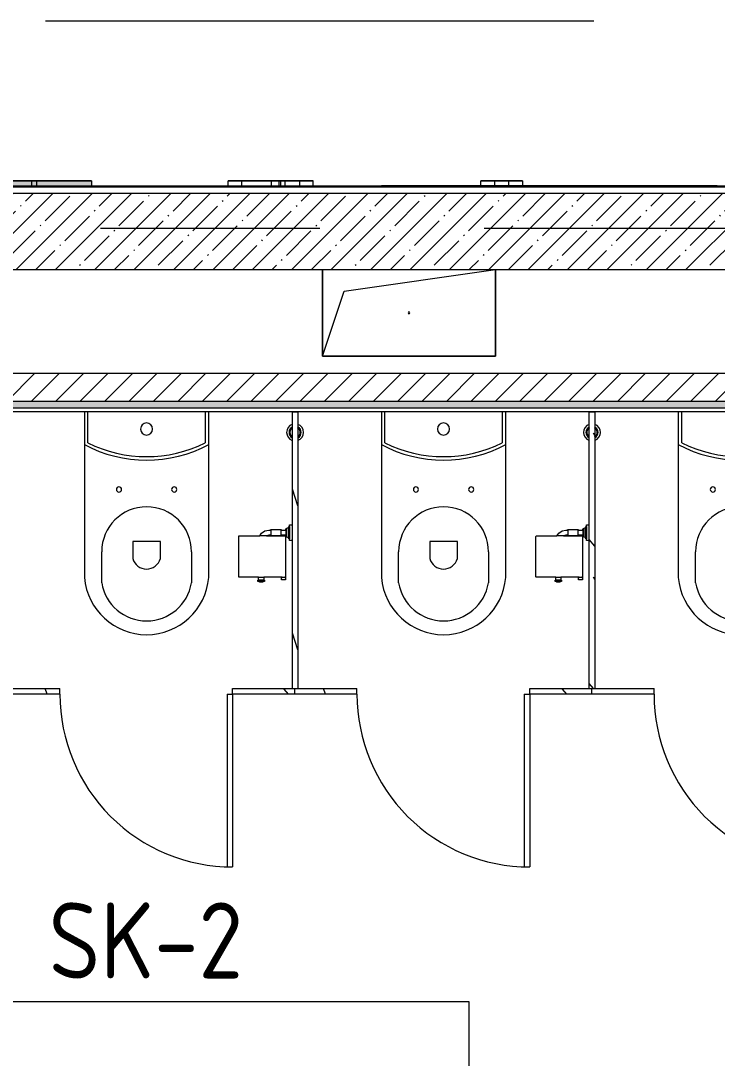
# Model space of a CAD drawing. Header units: millimetres. Extents: x 81382 to 274764, y -8553 to 29000.
# Drawn here: x 95246 to 97262, y 8099 to 11100 of the extents above; entities that cross this region are included whole.
import ezdxf

# ---------------------------------------------------------------- set-up
doc = ezdxf.new("R2010")
doc.units = ezdxf.units.MM
doc.linetypes.add('Осевая', pattern=[3175, 635, -476.25, 1587.5, -476.25])
for name, color, linetype, lineweight in [('A-DETL-GENF', 7, 'Continuous', 9), ('A-DOOR', 7, 'Continuous', 9), ('A-GENM', 7, 'Continuous', 9), ('A-WALL', 7, 'Continuous', 9), ('E-ELEC-FIXT-IDEN', 7, 'Continuous', 9), ('I-WALL', 7, 'Continuous', 9), ('P-SANR-FIXT', 7, 'Continuous', 9), ('Оси-2', 7, 'Осевая', 9)]:
    doc.layers.add(name, color=color, linetype=linetype, lineweight=lineweight)
for name, color, linetype, lineweight, true_color in [('A-WALL-1', 7, 'Continuous', 9, 0x3c3c3c), ('A-WALL-FNSH-1', 7, 'Continuous', 9, 0x3c3c3c), ('I-FURN-1', 7, 'Continuous', 9, 0xf0f0f0)]:
    doc.layers.add(name, color=color, linetype=linetype, lineweight=lineweight, true_color=true_color)
doc.layers.add('I-FURN-4', color=7, linetype='Continuous', lineweight=9, transparency=1)
doc.styles.add('GOST Common_1', font='GOST_Common.ttf', dxfattribs={"width": 0.9, "height": 220})
pattern_1 = [(288.435, (96001.21, 9160), (416.50086, -832.99954), [158.05, -1159.038]), (319.399, (96051.19, 9010.06), (2499.010644, -2082.486787), [76.799, -3763.143]), (316.848, (95693, 8960.08), (6247.5402574, -5830.957739), [182.691, -8951.868]), (289.983, (95826.28, 8835.13), (1249.49393, -3332.002656), [97.5, -4777.508]), (270, (95859.6, 9160), (416.5, -416.5), [83.3, -333.2]), (298.443, (95859.6, 9076.7), (-2915.5071394, 5414.4962996), [227.365, -11140.87]), (264.289, (95967.89, 8876.78), (416.5263, 3748.496867), [83.716, -4102.058]), (309.806, (95959.56, 8793.48), (-1666.01521, 2082.48651), [65.059, -3187.91])]
pattern_2 = [(288.435, (96861.21, 9160), (416.50086, -832.99954), [158.05, -1159.038]), (319.399, (96911.19, 9010.06), (2499.010644, -2082.486787), [76.799, -3763.143]), (316.848, (96553, 8960.08), (6247.5402574, -5830.957739), [182.691, -8951.868]), (289.983, (96686.28, 8835.13), (1249.49393, -3332.002656), [97.5, -4777.508]), (270, (96719.6, 9160), (416.5, -416.5), [83.3, -333.2]), (298.443, (96719.6, 9076.7), (-2915.5071394, 5414.4962996), [227.365, -11140.87]), (264.289, (96827.89, 8876.78), (416.5263, 3748.496867), [83.716, -4102.058]), (309.806, (96819.56, 8793.48), (-1666.01521, 2082.48651), [65.059, -3187.91])]

# ---------------------------------------------------------------- blocks, each defined once
blk = doc.blocks.new('GM_Отверстие прямоугольное _в плите_ - Отверстие-V7-План размещения напольных электротехнических лючков и розеток 3 этажа в осях 23-33')
at = {"layer": 'A-GENM'}
for p, q in [((-250, -125), (-250, 125)), ((-250, 125), (-250, -125)), ((-187.5, 62.5), (250, 125)), ((250, 125), (250, -125)), ((250, -125), (250, 125)), ((-250, -125), (-187.5, 62.5)), ((250, -125), (-250, -125)), ((-250, -125), (250, -125))]:
    blk.add_line(p, q, dxfattribs=at)
for start, end in [(360, 180), (180, 360)]:
    blk.add_arc((0, 0), 2.5, start, end, dxfattribs=at)
blk = doc.blocks.new('FP_127-План размещения напольных электротехнических лючков и розеток 3 этажа в осях 23-33')
at = {"layer": 'A-GENM'}
blk.add_line((0, 8), (0, -8), dxfattribs=at)
blk = doc.blocks.new('131_Сантехническая перегородка 6 - СП-1-30839354-План размещения напольных электротехнических лючков и розеток 3 этажа в осях 23-33')
at = {"layer": 'A-GENM'}
h = blk.add_hatch(dxfattribs=at)
h.set_pattern_fill('FP_41', color=256, style=0, pattern_type=2)
h.set_pattern_definition([(198.435, (9968, -96791.59), (-832.99954, -416.50086), [158.05, -1159.038]), (229.399, (9818.06, -96841.565), (-2082.486787, -2499.010644), [76.799, -3763.143]), (226.848, (9768.08, -96483.375), (-5830.957739, -6247.5402574), [182.691, -8951.868]), (199.983, (9643.13, -96616.655), (-3332.002656, -1249.49393), [97.5, -4777.508]), (180, (9968, -96649.98), (-416.5, -416.5), [83.3, -333.2]), (208.443, (9884.7, -96649.975), (5414.4962996, 2915.5071394), [227.365, -11140.87]), (174.289, (9684.78, -96758.265), (3748.496867, -416.5263), [83.716, -4102.058]), (219.806, (9601.48, -96749.935), (2082.48651, 1666.01521), [65.059, -3187.91])])
h.paths.add_polyline_path([(800, -0.4), (800, 8), (50, 8), (50, -8), (800, -8)])
for p, q in [((0, 8), (50, 8)), ((50, 8), (800, 8)), ((50, -8), (0, -8)), ((800, -8), (50, -8))]:
    blk.add_line(p, q, dxfattribs=at)
at = {"layer": 'A-GENM', "flags": 128}
for points in [[(71.5, 8), (71.1, 8.5), (70.8, 9), (70.4, 9.5), (70, 9.9), (69.6, 10.4), (69.2, 10.8), (68.8, 11.2), (68.3, 11.6), (67.8, 12), (67.3, 12.3), (66.8, 12.7), (66.3, 13), (65.8, 13.3), (65.3, 13.6), (64.7, 13.8), (64.2, 14), (63.6, 14.3), (63, 14.4), (62.4, 14.6), (61.9, 14.7), (61.3, 14.9), (60.7, 14.9), (60.1, 15), (59.5, 15.1), (58.9, 15.1), (58.3, 15.1), (57.7, 15), (57.1, 15), (56.5, 14.9), (55.9, 14.8), (55.3, 14.7), (54.7, 14.5), (54.1, 14.4), (53.5, 14.2), (53, 13.9), (52.4, 13.7), (51.9, 13.4), (51.4, 13.2), (50.8, 12.9), (50.3, 12.5), (49.8, 12.2), (49.3, 11.8), (48.9, 11.4), (48.4, 11), (48, 10.6), (47.6, 10.2), (47.2, 9.7), (46.8, 9.3), (46.4, 8.8), (46.1, 8.3), (45.9, 8)], [(45.9, -8), (46.3, -8.5), (46.6, -9), (47, -9.5), (47.4, -9.9), (47.8, -10.4), (48.2, -10.8), (48.6, -11.2), (49.1, -11.6), (49.6, -12), (50, -12.3), (50.5, -12.7), (51.1, -13), (51.6, -13.3), (52.1, -13.6), (52.7, -13.8), (53.2, -14), (53.8, -14.3), (54.4, -14.4), (54.9, -14.6), (55.5, -14.7), (56.1, -14.9), (56.7, -14.9), (57.3, -15), (57.9, -15.1), (58.5, -15.1), (59.1, -15.1), (59.7, -15), (60.3, -15), (60.9, -14.9), (61.5, -14.8), (62.1, -14.7), (62.7, -14.5), (63.3, -14.4), (63.8, -14.2), (64.4, -13.9), (65, -13.7), (65.5, -13.4), (66, -13.2), (66.6, -12.9), (67.1, -12.5), (67.6, -12.2), (68, -11.8), (68.5, -11.4), (69, -11), (69.4, -10.6), (69.8, -10.2), (70.2, -9.7), (70.6, -9.3), (70.9, -8.8), (71.3, -8.3), (71.5, -8)]]:
    blk.add_lwpolyline(points, dxfattribs=at)
at = {"layer": 'A-GENM'}
for radius, start, end in [(24.6, 19.9113, 160.0887), (17.6, 28.9731, 151.0269), (15.1, 78.8699, 146.2189), (15.1, 33.7811, 53.124), (24.6, 199.9113, 340.0887), (17.6, 208.9731, 331.0269), (15.1, 213.7811, 233.124), (15.1, 258.8699, 326.2189)]:
    blk.add_arc((58.7, 0), radius, start, end, dxfattribs=at)
blk.add_blockref('FP_127-План размещения напольных электротехнических лючков и розеток 3 этажа в осях 23-33', (0, 0), dxfattribs=at)
blk = doc.blocks.new('131_Сантехническая перегородка_Дверь 5 - СД-1-V128-План размещения напольных электротехнических лючков и розеток 3 этажа в осях 23-33')
at = {"layer": 'A-DOOR'}
h = blk.add_hatch(dxfattribs=at)
h.set_pattern_fill('FP_44', color=256, style=0, pattern_type=2)
h.set_pattern_definition(pattern_1)
h.paths.add_polyline_path([(750, 8), (750, -8), (930, -8), (930, 8)])
at = {"layer": 'A-GENM'}
h = blk.add_hatch(dxfattribs=at)
h.set_pattern_fill('FP_44', color=256, style=0, pattern_type=2)
h.set_pattern_definition(pattern_1)
h.paths.add_polyline_path([(250, 8), (70, 8), (70, -8), (250, -8)])
at = {"layer": 'A-DOOR'}
for p, q in [((266, 508), (250, 508)), ((250, 8), (250, 508)), ((266, 8), (266, 508)), ((266, 8), (250, 8))]:
    blk.add_line(p, q, dxfattribs=at)
blk.add_arc((250, 8), 500, 360, 90, dxfattribs=at)
at = {"layer": 'A-GENM'}
for p, q in [((70, 8), (250, 8)), ((70, 8), (70, -8)), ((250, 8), (250, -8)), ((750, 8), (930, 8)), ((750, 8), (750, -8)), ((930, 8), (930, -8)), ((250, -8), (70, -8)), ((930, -8), (750, -8))]:
    blk.add_line(p, q, dxfattribs=at)
blk = doc.blocks.new('131_Сантехническая перегородка_Дверь 5 - СД-1-V129-План размещения напольных электротехнических лючков и розеток 3 этажа в осях 23-33')
at = {"layer": 'A-DOOR'}
h = blk.add_hatch(dxfattribs=at)
h.set_pattern_fill('FP_45', color=256, style=0, pattern_type=2)
h.set_pattern_definition(pattern_2)
h.paths.add_polyline_path([(750, 8), (750, -8), (930, -8), (930, 8)])
at = {"layer": 'A-GENM'}
h = blk.add_hatch(dxfattribs=at)
h.set_pattern_fill('FP_45', color=256, style=0, pattern_type=2)
h.set_pattern_definition(pattern_2)
h.paths.add_polyline_path([(70, 8), (70, -8), (250, -8), (250, 8)])
at = {"layer": 'A-DOOR'}
for p, q in [((266, 508), (250, 508)), ((250, 8), (250, 508)), ((266, 8), (266, 508)), ((266, 8), (250, 8))]:
    blk.add_line(p, q, dxfattribs=at)
blk.add_arc((250, 8), 500, 360, 90, dxfattribs=at)
at = {"layer": 'A-GENM'}
for p, q in [((70, 8), (250, 8)), ((70, 8), (70, -8)), ((250, 8), (250, -8)), ((750, 8), (930, 8)), ((750, 8), (750, -8)), ((930, 8), (930, -8)), ((250, -8), (70, -8)), ((930, -8), (750, -8))]:
    blk.add_line(p, q, dxfattribs=at)
blk = doc.blocks.new('131_Сантехническая перегородка_Дверь 5 - СД-1-V130-План размещения напольных электротехнических лючков и розеток 3 этажа в осях 23-33')
at = {"layer": 'A-GENM'}
h = blk.add_hatch(dxfattribs=at)
h.set_pattern_fill('FP_46', color=256, style=0, pattern_type=2)
h.set_pattern_definition([(288.435, (97721.21, 9160), (416.50086, -832.99954), [158.05, -1159.038]), (319.399, (97771.19, 9010.06), (2499.010644, -2082.486787), [76.799, -3763.143]), (316.848, (97413, 8960.08), (6247.5402574, -5830.957739), [182.691, -8951.868]), (289.983, (97546.28, 8835.13), (1249.49393, -3332.002656), [97.5, -4777.508]), (270, (97579.6, 9160), (416.5, -416.5), [83.3, -333.2]), (298.443, (97579.6, 9076.7), (-2915.5071394, 5414.4962996), [227.365, -11140.87]), (264.289, (97687.89, 8876.78), (416.5263, 3748.496867), [83.716, -4102.058]), (309.806, (97679.56, 8793.48), (-1666.01521, 2082.48651), [65.059, -3187.91])])
h.paths.add_polyline_path([(70, 8), (70, -8), (250, -8), (250, 8)])
at = {"layer": 'A-DOOR'}
for p, q in [((266, 508), (250, 508)), ((250, 8), (250, 508)), ((266, 8), (266, 508)), ((266, 8), (250, 8))]:
    blk.add_line(p, q, dxfattribs=at)
blk.add_arc((250, 8), 500, 360, 90, dxfattribs=at)
at = {"layer": 'A-GENM'}
for p, q in [((70, 8), (250, 8)), ((70, 8), (70, -8)), ((250, 8), (250, -8)), ((750, 8), (930, 8)), ((750, 8), (750, -8)), ((930, 8), (930, -8)), ((250, -8), (70, -8)), ((930, -8), (750, -8))]:
    blk.add_line(p, q, dxfattribs=at)
blk = doc.blocks.new('FP_136-План размещения напольных электротехнических лючков и розеток 3 этажа в осях 23-33')
at = {"layer": 'A-GENM'}
blk.add_line((0, 8), (0, -8), dxfattribs=at)
blk = doc.blocks.new('131_Сантехническая перегородка 6 - СП-1-V135-План размещения напольных электротехнических лючков и розеток 3 этажа в осях 23-33')
at = {"layer": 'A-GENM'}
h = blk.add_hatch(dxfattribs=at)
h.set_pattern_fill('FP_51', color=256, style=0, pattern_type=2)
h.set_pattern_definition([(198.435, (9968, -95931.96), (-832.99954, -416.50086), [158.051, -1159.038]), (229.399, (9818.06, -95981.94), (-2082.486787, -2499.010644), [76.799, -3763.143]), (226.848, (9768.08, -95623.75), (-5830.957739, -6247.5402574), [182.691, -8951.868]), (199.983, (9643.13, -95757.03), (-3332.002656, -1249.49393), [97.5, -4777.508]), (180, (9968, -95790.35), (-416.5, -416.5), [83.3, -333.2]), (208.443, (9884.7, -95790.35), (5414.4962996, 2915.5071394), [227.365, -11140.87]), (174.289, (9684.78, -95898.64), (3748.496867, -416.5263), [83.716, -4102.058]), (219.806, (9601.48, -95890.31), (2082.48651, 1666.01521), [65.059, -3187.91])])
h.paths.add_polyline_path([(800, -0.7), (800, 8), (50, 8), (50, -8), (800, -8)])
for p, q in [((0, 8), (50, 8)), ((50, 8), (800, 8)), ((50, -8), (0, -8)), ((800, -8), (50, -8))]:
    blk.add_line(p, q, dxfattribs=at)
at = {"layer": 'A-GENM', "flags": 128}
for points in [[(71.5, 8), (71.1, 8.5), (70.8, 9), (70.4, 9.5), (70, 9.9), (69.6, 10.4), (69.2, 10.8), (68.8, 11.2), (68.3, 11.6), (67.8, 12), (67.3, 12.3), (66.8, 12.7), (66.3, 13), (65.8, 13.3), (65.3, 13.6), (64.7, 13.8), (64.2, 14), (63.6, 14.3), (63, 14.4), (62.4, 14.6), (61.9, 14.7), (61.3, 14.9), (60.7, 14.9), (60.1, 15), (59.5, 15.1), (58.9, 15.1), (58.3, 15.1), (57.7, 15), (57.1, 15), (56.5, 14.9), (55.9, 14.8), (55.3, 14.7), (54.7, 14.5), (54.1, 14.4), (53.5, 14.2), (53, 13.9), (52.4, 13.7), (51.9, 13.4), (51.4, 13.2), (50.8, 12.9), (50.3, 12.5), (49.8, 12.2), (49.3, 11.8), (48.9, 11.4), (48.4, 11), (48, 10.6), (47.6, 10.2), (47.2, 9.7), (46.8, 9.3), (46.4, 8.8), (46.1, 8.3), (45.9, 8)], [(45.9, -8), (46.3, -8.5), (46.6, -9), (47, -9.5), (47.4, -9.9), (47.8, -10.4), (48.2, -10.8), (48.6, -11.2), (49.1, -11.6), (49.6, -12), (50, -12.3), (50.5, -12.7), (51.1, -13), (51.6, -13.3), (52.1, -13.6), (52.7, -13.8), (53.2, -14), (53.8, -14.3), (54.4, -14.4), (54.9, -14.6), (55.5, -14.7), (56.1, -14.9), (56.7, -14.9), (57.3, -15), (57.9, -15.1), (58.5, -15.1), (59.1, -15.1), (59.7, -15), (60.3, -15), (60.9, -14.9), (61.5, -14.8), (62.1, -14.7), (62.7, -14.5), (63.3, -14.4), (63.8, -14.2), (64.4, -13.9), (65, -13.7), (65.5, -13.4), (66, -13.2), (66.6, -12.9), (67.1, -12.5), (67.6, -12.2), (68, -11.8), (68.5, -11.4), (69, -11), (69.4, -10.6), (69.8, -10.2), (70.2, -9.7), (70.6, -9.3), (70.9, -8.8), (71.3, -8.3), (71.5, -8)]]:
    blk.add_lwpolyline(points, dxfattribs=at)
at = {"layer": 'A-GENM'}
for radius, start, end in [(24.6, 19.9113, 160.0887), (17.6, 28.9731, 151.0269), (15.1, 78.8699, 146.2189), (15.1, 33.7811, 53.124), (24.6, 199.9113, 340.0887), (17.6, 208.9731, 331.0269), (15.1, 213.7811, 233.124), (15.1, 258.8699, 326.2189)]:
    blk.add_arc((58.7, 0), radius, start, end, dxfattribs=at)
blk.add_blockref('FP_136-План размещения напольных электротехнических лючков и розеток 3 этажа в осях 23-33', (0, 0), dxfattribs=at)
blk = doc.blocks.new('WC Seat_2 with Cistern-Wall Based - SE22-33487382-План размещения напольных электротехнических лючков и розеток 3 этажа в осях 23-33')
at = {"layer": 'P-SANR-FIXT'}
for p, q in [((-55, 485.5), (-55, 100.5)), ((-5, 410.5), (-5, 500.5)), ((255, 500.5), (255, 410.5)), ((305, 100.5), (305, 485.5)), ((85, 430.5), (85, 380.5)), ((165, 380.5), (165, 430.5)), ((85, 380.5), (165, 380.5)), ((-55, 100.5), (-55, 5.5)), ((-45, 5.5), (-45, 95.6)), ((295, 95.6), (295, 5.5)), ((305, 5.5), (305, 100.5))]:
    blk.add_line(p, q, dxfattribs=at)
for centre, radius, start, end in [((125, 469.8), 180.7, 4.9791, 175.0209), ((125, 478.7), 131.8, 9.5273, 170.4727), ((125, 418.8), 41.7, 16.2602, 163.7398), ((125, 410.5), 130, 180, 360), ((45, 230.5), 7.5, 0, 180), ((45, 230.5), 7.5, 180, 360), ((205, 230.5), 7.5, 0, 180), ((205, 230.5), 7.5, 180, 360), ((125, -237), 382.5, 61.9275, 118.0725), ((125, -247), 382.5, 63.6122, 116.3878), ((125, 55.5), 17.5, 0, 180), ((125, 55.5), 17.5, 180, 360)]:
    blk.add_arc(centre, radius, start, end, dxfattribs=at)
blk = doc.blocks.new('Sanitary_Toilet-Accessories_Gessi_Wall-mounted-paper-roll-holder-65449 - Chrome-V162-План размещения напольных электротехнических лючков и розеток 3 этажа в осях 23-33')
at = {"layer": 'A-DETL-GENF'}
for p, q in [((96019.7, 9633.3), (96021.1, 9634.8)), ((96021.1, 9634.8), (96021.8, 9636.5)), ((96021.8, 9601.6), (96021.8, 9636.5)), ((96021.8, 9636.5), (96024.3, 9636.5)), ((96024.3, 9636.5), (96024.3, 9641.5)), ((96024.3, 9641.5), (96032.3, 9641.5)), ((96024.3, 9636.5), (96024.3, 9601.5)), ((95877.5, 9607.9), (95877.7, 9609.5)), ((95877.5, 9491.8), (95877.5, 9607.9)), ((95877.7, 9609.5), (95937.8, 9609.5)), ((95937.8, 9609.5), (95943.4, 9617.9)), ((95957.4, 9609.5), (95937.8, 9609.5)), ((95943.4, 9617.9), (95953, 9624.3)), ((95953, 9624.3), (95964.3, 9626.5)), ((95958.7, 9610.4), (95957.4, 9609.5)), ((95957.4, 9609.5), (96002.5, 9609.5)), ((95964.3, 9611.5), (95958.7, 9610.4)), ((95964.3, 9626.5), (95969.8, 9626.5)), ((95969.8, 9611.5), (95964.3, 9611.5)), ((95969.8, 9626.5), (95969.8, 9628)), ((95969.8, 9628), (95999.8, 9628)), ((95969.8, 9626.5), (95969.8, 9611.5)), ((95969.8, 9610), (95969.8, 9611.5)), ((95999.8, 9610), (95969.8, 9610)), ((95999.8, 9628), (95999.8, 9626.5)), ((95999.8, 9611.5), (95999.8, 9626.5)), ((95999.8, 9626.5), (96013.3, 9626.5)), ((96002.5, 9611.5), (95999.8, 9611.5)), ((95999.8, 9611.5), (95999.8, 9610)), ((96010.5, 9611.5), (96002.5, 9611.5)), ((96002.5, 9609.5), (96002.5, 9611.5)), ((96002.5, 9609.5), (96010.5, 9609.5)), ((96013.3, 9611.5), (96010.5, 9611.5)), ((96010.5, 9611.5), (96010.5, 9609.5)), ((96010.5, 9609.5), (96012.5, 9609.5)), ((96012.5, 9609.5), (96012.5, 9490.5)), ((96013.3, 9626.5), (96013.3, 9630)), ((96013.3, 9630), (96015.8, 9630)), ((96013.3, 9628), (96013.3, 9609.5)), ((96013.3, 9608), (96013.3, 9611.5)), ((96015.8, 9608), (96013.3, 9608)), ((96015.8, 9632), (96017.8, 9632.3)), ((96015.8, 9630), (96015.8, 9632)), ((96015.8, 9630), (96015.8, 9608)), ((96015.8, 9606), (96015.8, 9608)), ((96017.8, 9605.7), (96015.8, 9606)), ((96017.8, 9632.3), (96019.7, 9633.3)), ((96019.7, 9604.8), (96017.8, 9605.7)), ((96021.1, 9603.3), (96019.7, 9604.8)), ((96021.8, 9601.6), (96021.1, 9603.3)), ((96024.3, 9601.5), (96021.8, 9601.6)), ((96024.3, 9596.5), (96024.3, 9601.5)), ((96032.3, 9596.5), (96024.3, 9596.5)), ((95877.7, 9490.5), (95877.5, 9491.8)), ((95934.8, 9490.5), (95877.7, 9490.5)), ((95934.8, 9490.5), (95949.8, 9490.5)), ((95934.8, 9481.5), (95934.8, 9490.5)), ((96002.5, 9490.5), (95949.8, 9490.5)), ((95949.8, 9490.5), (95949.8, 9481.5)), ((96000.5, 9483), (96000.5, 9489.5)), ((96000.5, 9489.5), (96002.5, 9489.5)), ((96002.5, 9490.5), (96010.5, 9490.5)), ((96002.5, 9489.5), (96002.5, 9490.5)), ((96010.5, 9489.5), (96002.5, 9489.5)), ((96012.5, 9490.5), (96010.5, 9490.5)), ((96010.5, 9490.5), (96010.5, 9489.5)), ((96010.5, 9489.5), (96012.5, 9489.5)), ((96012.5, 9489.5), (96012.5, 9483)), ((95932.8, 9478), (95932.8, 9481.5)), ((95932.8, 9481.5), (95934.8, 9481.5)), ((95934.8, 9478), (95932.8, 9478)), ((95949.8, 9481.5), (95934.8, 9481.5)), ((95949.8, 9478), (95934.8, 9478)), ((95938.3, 9476.2), (95934.8, 9478)), ((95942.3, 9475.5), (95938.3, 9476.2)), ((95946.3, 9476.2), (95942.3, 9475.5)), ((95949.8, 9478), (95946.3, 9476.2)), ((95949.8, 9481.5), (95951.8, 9481.5)), ((95951.8, 9478), (95949.8, 9478)), ((95951.8, 9481.5), (95951.8, 9478)), ((96012.5, 9483), (96000.5, 9483))]:
    blk.add_line(p, q, dxfattribs=at)
blk = doc.blocks.new('Sanitary_Toilet-Accessories_Gessi_Wall-mounted-paper-roll-holder-65449 - Chrome-V163-План размещения напольных электротехнических лючков и розеток 3 этажа в осях 23-33')
at = {"layer": 'A-DETL-GENF'}
for p, q in [((96879.7, 9633.3), (96881.1, 9634.8)), ((96881.1, 9634.8), (96881.8, 9636.5)), ((96881.8, 9601.6), (96881.8, 9636.5)), ((96881.8, 9636.5), (96884.3, 9636.5)), ((96884.3, 9636.5), (96884.3, 9641.5)), ((96884.3, 9641.5), (96891.9, 9641.5)), ((96884.3, 9636.5), (96884.3, 9601.5)), ((96737.5, 9607.9), (96737.7, 9609.5)), ((96737.5, 9491.8), (96737.5, 9607.9)), ((96737.7, 9609.5), (96797.8, 9609.5)), ((96797.8, 9609.5), (96803.4, 9617.9)), ((96817.4, 9609.5), (96797.8, 9609.5)), ((96803.4, 9617.9), (96813, 9624.3)), ((96813, 9624.3), (96824.3, 9626.5)), ((96818.7, 9610.4), (96817.4, 9609.5)), ((96817.4, 9609.5), (96862.5, 9609.5)), ((96824.3, 9611.5), (96818.7, 9610.4)), ((96824.3, 9626.5), (96829.8, 9626.5)), ((96829.8, 9611.5), (96824.3, 9611.5)), ((96829.8, 9626.5), (96829.8, 9628)), ((96829.8, 9628), (96859.8, 9628)), ((96829.8, 9626.5), (96829.8, 9611.5)), ((96829.8, 9610), (96829.8, 9611.5)), ((96859.8, 9610), (96829.8, 9610)), ((96859.8, 9628), (96859.8, 9626.5)), ((96859.8, 9611.5), (96859.8, 9626.5)), ((96859.8, 9626.5), (96873.3, 9626.5)), ((96862.5, 9611.5), (96859.8, 9611.5)), ((96859.8, 9611.5), (96859.8, 9610)), ((96870.5, 9611.5), (96862.5, 9611.5)), ((96862.5, 9609.5), (96862.5, 9611.5)), ((96862.5, 9609.5), (96870.5, 9609.5)), ((96873.3, 9611.5), (96870.5, 9611.5)), ((96870.5, 9611.5), (96870.5, 9609.5)), ((96870.5, 9609.5), (96872.5, 9609.5)), ((96872.5, 9609.5), (96872.5, 9490.5)), ((96873.3, 9626.5), (96873.3, 9630)), ((96873.3, 9630), (96875.8, 9630)), ((96873.3, 9628), (96873.3, 9609.5)), ((96873.3, 9608), (96873.3, 9611.5)), ((96875.8, 9608), (96873.3, 9608)), ((96875.8, 9632), (96877.8, 9632.3)), ((96875.8, 9630), (96875.8, 9632)), ((96875.8, 9630), (96875.8, 9608)), ((96875.8, 9606), (96875.8, 9608)), ((96877.8, 9605.7), (96875.8, 9606)), ((96877.8, 9632.3), (96879.7, 9633.3)), ((96879.7, 9604.8), (96877.8, 9605.7)), ((96881.1, 9603.3), (96879.7, 9604.8)), ((96881.8, 9601.6), (96881.1, 9603.3)), ((96884.3, 9601.5), (96881.8, 9601.6)), ((96884.3, 9596.5), (96884.3, 9601.5)), ((96891.9, 9596.5), (96884.3, 9596.5)), ((96737.7, 9490.5), (96737.5, 9491.8)), ((96794.8, 9490.5), (96737.7, 9490.5)), ((96794.8, 9490.5), (96809.8, 9490.5)), ((96794.8, 9481.5), (96794.8, 9490.5)), ((96862.5, 9490.5), (96809.8, 9490.5)), ((96809.8, 9490.5), (96809.8, 9481.5)), ((96860.5, 9483), (96860.5, 9489.5)), ((96860.5, 9489.5), (96862.5, 9489.5)), ((96862.5, 9490.5), (96870.5, 9490.5)), ((96862.5, 9489.5), (96862.5, 9490.5)), ((96870.5, 9489.5), (96862.5, 9489.5)), ((96872.5, 9490.5), (96870.5, 9490.5)), ((96870.5, 9490.5), (96870.5, 9489.5)), ((96870.5, 9489.5), (96872.5, 9489.5)), ((96872.5, 9489.5), (96872.5, 9483)), ((96792.8, 9478), (96792.8, 9481.5)), ((96792.8, 9481.5), (96794.8, 9481.5)), ((96794.8, 9478), (96792.8, 9478)), ((96809.8, 9481.5), (96794.8, 9481.5)), ((96809.8, 9478), (96794.8, 9478)), ((96798.3, 9476.2), (96794.8, 9478)), ((96802.3, 9475.5), (96798.3, 9476.2)), ((96806.3, 9476.2), (96802.3, 9475.5)), ((96809.8, 9478), (96806.3, 9476.2)), ((96809.8, 9481.5), (96811.8, 9481.5)), ((96811.8, 9478), (96809.8, 9478)), ((96811.8, 9481.5), (96811.8, 9478)), ((96872.5, 9483), (96860.5, 9483))]:
    blk.add_line(p, q, dxfattribs=at)
blk = doc.blocks.new('Дерево_ декор - Дерево_ декор-32360999-План размещения напольных электротехнических лючков и розеток 3 этажа в осях 23-33')
at = {"layer": 'I-FURN-4'}
for points in [[(-810.2, 24.3), (-812.9, 24.3), (-812.9, 8.3), (-639, 8.3), (-639, 24.3), (-795.5, 24.3)], [(-263.2, 24.3), (-653.9, 24.3), (-653.9, 8.3), (-224.5, 8.3), (-224.5, 24.3)], [(-497.5, 24.3), (-503.8, 24.3), (-503.8, 8.3), (-497.5, 8.3), (-497.5, 19.6)], [(-224.5, 24.3), (-224.5, 8.3), (224.5, 8.3), (224.5, 24.3), (-208.4, 24.3)], [(358.2, 24.3), (224.5, 24.3), (224.5, 8.3), (653.9, 8.3), (653.9, 24.3), (410.3, 24.3)], [(503.8, 24.3), (497.5, 24.3), (497.5, 8.3), (503.8, 8.3), (503.8, 10.9)], [(733.9, 24.3), (639, 24.3), (639, 8.3), (812.9, 8.3), (812.9, 24.3), (769.7, 24.3)]]:
    blk.add_hatch(color=256, dxfattribs=at).paths.add_polyline_path(points)
at = {"layer": 'I-FURN-1'}
for p, q in [((-813.4, 24.3), (-813.4, 8.3)), ((-654.2, 24.3), (-812.9, 24.3)), ((-812.9, 24.3), (-654.4, 24.3)), ((-812.9, 8.3), (-654.2, 8.3)), ((-654.4, 8.3), (-812.9, 8.3)), ((-654.5, 24.3), (-654.5, 8.3)), ((-654.5, 24.3), (-224.5, 24.3)), ((-224.5, 8.3), (-654.5, 8.3)), ((-654.4, 24.3), (-639, 24.3)), ((-639, 8.3), (-654.4, 8.3)), ((-639, 24.3), (-654.3, 24.3)), ((-654.3, 8.3), (-639, 8.3)), ((-639.5, 24.3), (-654.2, 24.3)), ((-654.2, 8.3), (-639.5, 8.3)), ((-497.5, 24.3), (-639.5, 24.3)), ((-639.5, 8.3), (-497.5, 8.3)), ((-639, 8.3), (-639, 24.3)), ((-503.8, 24.3), (-503.8, 8.3)), ((-503.8, 24.3), (-503.8, 24.3)), ((-498.6, 24.3), (-503.8, 24.3)), ((-503.8, 24.3), (-497.5, 24.3)), ((-503.8, 8.3), (-503.8, 8.3)), ((-503.8, 8.3), (-498.6, 8.3)), ((-497.5, 8.3), (-503.8, 8.3)), ((-18.7, 24.3), (-497.8, 24.3)), ((-497.8, 8.3), (-18.7, 8.3)), ((-497.5, 24.3), (-497.5, 8.3)), ((-224.5, 24.3), (224.5, 24.3)), ((-224.5, 24.3), (-224.5, 8.3)), ((224.5, 8.3), (-224.5, 8.3)), ((0, 24.3), (-60, 24.3)), ((-60, 24.3), (-19.2, 24.3)), ((-60, 24.3), (-60, 8.3)), ((-19.2, 8.3), (-60, 8.3)), ((-60, 8.3), (0, 8.3)), ((-19.2, 24.3), (0, 24.3)), ((-19.2, 8.3), (-19.2, 24.3)), ((0, 8.3), (-19.2, 8.3)), ((-14.9, 24.3), (-18.4, 24.3)), ((-18.4, 8.3), (-14.9, 8.3)), ((-7.5, 24.3), (-14.9, 24.3)), ((-14.9, 8.3), (-7.5, 8.3)), ((0, 24.3), (-7.5, 24.3)), ((-7.5, 8.3), (0, 8.3)), ((7.5, 24.3), (0, 24.3)), ((0, 24.3), (0, 8.3)), ((60, 24.3), (0, 24.3)), ((0, 24.3), (19.2, 24.3)), ((0, 24.3), (0, 8.3)), ((0, 8.3), (7.5, 8.3)), ((19.2, 8.3), (0, 8.3)), ((0, 8.3), (60, 8.3)), ((14.9, 24.3), (7.5, 24.3)), ((7.5, 8.3), (14.9, 8.3)), ((18.4, 24.3), (14.9, 24.3)), ((14.9, 8.3), (18.4, 8.3)), ((497.8, 24.3), (18.7, 24.3)), ((18.7, 8.3), (497.8, 8.3)), ((19.2, 24.3), (60, 24.3)), ((19.2, 24.3), (19.2, 8.3)), ((60, 8.3), (19.2, 8.3)), ((60, 24.3), (60, 8.3)), ((224.5, 24.3), (654.5, 24.3)), ((224.5, 24.3), (224.5, 8.3)), ((654.5, 8.3), (224.5, 8.3)), ((639.5, 24.3), (497.5, 24.3)), ((497.5, 24.3), (503.8, 24.3)), ((497.5, 24.3), (497.5, 8.3)), ((503.8, 8.3), (497.5, 8.3)), ((497.5, 8.3), (639.5, 8.3)), ((503.8, 24.3), (498.6, 24.3)), ((498.6, 8.3), (503.8, 8.3)), ((503.8, 8.3), (503.8, 24.3)), ((503.8, 24.3), (503.8, 24.3)), ((503.8, 8.3), (503.8, 8.3)), ((654.3, 24.3), (639, 24.3)), ((639, 24.3), (654.4, 24.3)), ((639, 24.3), (639, 8.3)), ((654.4, 8.3), (639, 8.3)), ((639, 8.3), (654.3, 8.3)), ((654.2, 24.3), (639.5, 24.3)), ((639.5, 8.3), (654.2, 8.3)), ((812.9, 24.3), (654.2, 24.3)), ((654.2, 8.3), (812.9, 8.3)), ((654.4, 24.3), (812.9, 24.3)), ((812.9, 8.3), (654.4, 8.3)), ((654.5, 8.3), (654.5, 24.3)), ((813.4, 8.3), (813.4, 24.3))]:
    blk.add_line(p, q, dxfattribs=at)
blk = doc.blocks.new('Дервево_ ствол_ декор 4 - Дервево_ ствол_ декор 4-32361002-План размещения напольных электротехнических лючков и розеток 3 этажа в осях 23-33')
at = {"layer": 'I-FURN-1'}
for p, q in [((0, 24.3), (-60, 24.3)), ((-60, 24.3), (-40.5, 24.3)), ((-60, 8.3), (-60, 24.3)), ((-40.5, 8.3), (-60, 8.3)), ((-60, 8.3), (0, 8.3)), ((-40.5, 24.3), (-19.5, 24.3)), ((-19.5, 8.3), (-40.5, 8.3)), ((-19.5, 24.3), (19.5, 24.3)), ((-19.5, 8.3), (-19.5, 24.3)), ((19.5, 8.3), (-19.5, 8.3)), ((60, 24.3), (0, 24.3)), ((0, 8.3), (60, 8.3)), ((19.5, 24.3), (33.1, 24.3)), ((19.5, 24.3), (19.5, 8.3)), ((33.1, 8.3), (19.5, 8.3)), ((33.1, 24.3), (60, 24.3)), ((60, 8.3), (33.1, 8.3)), ((60, 24.3), (60, 8.3))]:
    blk.add_line(p, q, dxfattribs=at)
blk = doc.blocks.new('Дерево_ декор 4 - Дерево_ декор 4-32361004-План размещения напольных электротехнических лючков и розеток 3 этажа в осях 23-33')
at = {"layer": 'I-FURN-1'}
for p, q in [((0, 24.3), (-60, 24.3)), ((-60, 24.3), (-21, 24.3)), ((-60, 24.3), (-60, 8.3)), ((-21, 8.3), (-60, 8.3)), ((-60, 8.3), (0, 8.3)), ((-21, 24.3), (20.9, 24.3)), ((-21, 8.3), (-21, 24.3)), ((20.9, 8.3), (-21, 8.3)), ((33.1, 24.3), (0, 24.3)), ((0, 8.3), (33.1, 8.3)), ((20.9, 24.3), (33.1, 24.3)), ((20.9, 24.3), (20.9, 8.3)), ((33.1, 8.3), (20.9, 8.3)), ((33.1, 24.3), (147.2, 24.3)), ((33.1, 24.3), (33.1, 8.3)), ((147.2, 8.3), (33.1, 8.3)), ((38, 24.3), (34.1, 24.3)), ((34.1, 8.3), (38, 8.3)), ((60, 24.3), (38, 24.3)), ((185.4, 24.3), (38, 24.3)), ((38, 24.3), (60, 24.3)), ((38, 24.3), (38, 8.3)), ((60, 8.3), (38, 8.3)), ((38, 8.3), (185.4, 8.3)), ((38, 8.3), (60, 8.3)), ((60, 24.3), (60, 8.3)), ((147.2, 24.3), (185.4, 24.3)), ((147.2, 8.3), (147.2, 24.3)), ((185.4, 8.3), (147.2, 8.3)), ((185.4, 24.3), (185.4, 8.3))]:
    blk.add_line(p, q, dxfattribs=at)

msp = doc.modelspace()

# ---------------------------------------------------------------- hatches: boundary and pattern name
at = {"layer": 'I-WALL'}
h = msp.add_hatch(dxfattribs=at)
h.set_pattern_fill('FP_4', color=256, style=0, pattern_type=2)
h.set_pattern_definition([(45, (0, 0), (-57.024626, 57.024626), []), (45, (57.025, 0), (-57.024626, 57.024626), [100.806, -20.161, 3.353, -16.808])])
h.paths.add_polyline_path([(101610, 10380), (101610, 10600), (94210, 10600), (94210, 10380), (101085.9, 10380)])
h = msp.add_hatch(dxfattribs=at)
h.set_pattern_fill('FP_5', color=256, style=0, pattern_type=2)
h.set_pattern_definition([(45, (0, 0), (-35.35534, 35.35534), [])])
h.paths.add_polyline_path([(101080, 10000), (101080, 10080), (94290, 10080), (94290, 10000), (101060, 10000)])
h = msp.add_hatch(dxfattribs=at)
h.set_pattern_fill('FP_35', color=256, style=0, pattern_type=2)
h.set_pattern_definition([(0, (0, 0), (121.92, 30.48), [10.058, -81.382, 10.058, -81.382, -487.68]), (0, (0, 0), (121.92, 30.48), [-182.88, 10.058, -172.822, 10.058, -81.382, -213.36]), (0, (0, 0), (121.92, 30.48), [-457.2, 10.058, -50.902, 10.058, -142.342]), (120, (45.72, 15.24), (-87.356454, 90.345817), [10.058, -81.382, 10.058, -81.382, -487.68]), (120, (45.72, 15.24), (-87.356454, 90.345817), [-182.88, 10.058, -172.822, 10.058, -81.382, -213.36]), (120, (45.72, 15.24), (-87.356454, 90.345817), [-457.2, 10.058, -50.902, 10.058, -142.342]), (240, (60.96, 76.2), (-34.563546, -120.825817), [10.058, -81.382, 10.058, -81.382, -487.68]), (240, (60.96, 76.2), (-34.563546, -120.825817), [-182.88, 10.058, -172.822, 10.058, -81.382, -213.36]), (240, (60.96, 76.2), (-34.563546, -120.825817), [-457.2, 10.058, -50.902, 10.058, -142.342])])
h.paths.add_polyline_path([(101060, 9980), (101060, 10000), (94310, 10000), (94310, 9980), (99813.9, 9980)])

# ---------------------------------------------------------------- linework, layer by layer
at = {"layer": 'A-WALL'}
msp.add_line((94290, 10000), (101080, 10000), dxfattribs=at)
at = {"layer": 'A-WALL-1'}
for p, q in [((103615, 10600), (93490, 10600)), ((94210, 10380), (101610, 10380)), ((101080, 10080), (94290, 10080)), ((94310, 9980), (101049, 9980))]:
    msp.add_line(p, q, dxfattribs=at)
at = {"layer": 'A-WALL-FNSH-1'}
for p, q in [((97398, 10621), (93460, 10621)), ((93460, 10620), (97399, 10620)), ((97262.4, 10622), (96290.1, 10622)), ((96290.1, 10622), (96290.1, 10621)), ((96302.6, 10621), (97116.5, 10621)), ((97262.4, 10621), (97262.4, 10622))]:
    msp.add_line(p, q, dxfattribs=at)
at = {"layer": 'E-ELEC-FIXT-IDEN', "flags": 128}
msp.add_lwpolyline([(94699.9, 8263), (96543.3, 8263), (96543.3, 7335), (94699.9, 7335)], close=True, dxfattribs=at)
at = {"layer": 'I-WALL'}
for p, q in [((95559, 10622), (95559, 10621)), ((95559, 10622), (96290.1, 10622)), ((95559, 10621), (96302.6, 10621)), ((95958.1, 10622), (95958.1, 10621)), ((95986, 10621), (95986, 10622)), ((95993.5, 10622), (95993.5, 10621)), ((96019.9, 10622), (96019.9, 10621)), ((96302.6, 10622), (96302.6, 10621)), ((96402.6, 10622), (96402.6, 10621)), ((96402.8, 10622), (96402.8, 10621)), ((96469.2, 10622), (96469.2, 10621)), ((96802.6, 10622), (96802.6, 10621)), ((97116.5, 10622), (97116.5, 10621)), ((97116.5, 10621), (97262.4, 10621)), ((97227.4, 10621), (97227.4, 10622)), ((101060, 9969), (94321, 9969))]:
    msp.add_line(p, q, dxfattribs=at)
at = {"layer": 'Оси-2'}
for p, q in [((84681.8, 11100), (122730, 11100)), ((85951.8, 10500), (122730, 10500))]:
    msp.add_line(p, q, dxfattribs=at)

# ---------------------------------------------------------------- block references
at = {"layer": 'A-GENM'}
msp.add_blockref('GM_Отверстие прямоугольное _в плите_ - Отверстие-V7-План размещения напольных электротехнических лючков и розеток 3 этажа в осях 23-33', (96370, 10255), dxfattribs=at)
for name, p, rotation in [('131_Сантехническая перегородка 6 - СП-1-V135-План размещения напольных электротехнических лючков и розеток 3 этажа в осях 23-33', (96040.3, 9968), 270.0000000000007), ('131_Сантехническая перегородка 6 - СП-1-30839354-План размещения напольных электротехнических лючков и розеток 3 этажа в осях 23-33', (96899.9, 9968), 270.0000000000007), ('131_Сантехническая перегородка_Дверь 5 - СД-1-V128-План размещения напольных электротехнических лючков и розеток 3 этажа в осях 23-33', (96109.5, 9160), 180), ('131_Сантехническая перегородка_Дверь 5 - СД-1-V129-План размещения напольных электротехнических лючков и розеток 3 этажа в осях 23-33', (96969.5, 9160), 180), ('131_Сантехническая перегородка_Дверь 5 - СД-1-V130-План размещения напольных электротехнических лючков и розеток 3 этажа в осях 23-33', (97829.5, 9160), 180)]:
    msp.add_blockref(name, p, dxfattribs=dict(at, rotation=rotation))
at = {"layer": 'I-FURN-1', "rotation": 180}
for name, p in [('Дерево_ декор - Дерево_ декор-32360999-План размещения напольных электротехнических лючков и розеток 3 этажа в осях 23-33', (94638.3, 10645.3)), ('Дерево_ декор 4 - Дерево_ декор 4-32361004-План размещения напольных электротехнических лючков и розеток 3 этажа в осях 23-33', (96032.3, 10645.3)), ('Дервево_ ствол_ декор 4 - Дервево_ ствол_ декор 4-32361002-План размещения напольных электротехнических лючков и розеток 3 этажа в осях 23-33', (96638.3, 10645.3))]:
    msp.add_blockref(name, p, dxfattribs=at)
at = {"layer": 'P-SANR-FIXT', "rotation": 180}
for p in [(95735.4, 9974.5), (96595.1, 9974.5), (97454.7, 9974.5)]:
    msp.add_blockref('WC Seat_2 with Cistern-Wall Based - SE22-33487382-План размещения напольных электротехнических лючков и розеток 3 этажа в осях 23-33', p, dxfattribs=at)
at = {"layer": 'P-SANR-FIXT'}
for name in ['Sanitary_Toilet-Accessories_Gessi_Wall-mounted-paper-roll-holder-65449 - Chrome-V162-План размещения напольных электротехнических лючков и розеток 3 этажа в осях 23-33', 'Sanitary_Toilet-Accessories_Gessi_Wall-mounted-paper-roll-holder-65449 - Chrome-V163-План размещения напольных электротехнических лючков и розеток 3 этажа в осях 23-33']:
    msp.add_blockref(name, (0, 0), dxfattribs=at)

# ---------------------------------------------------------------- texts
at = {"layer": 'E-ELEC-FIXT-IDEN', "insert": (95326.9, 8549.4), "char_height": 220, "width": 707.088, "attachment_point": 1, "style": 'GOST Common_1'}
msp.add_mtext('SK-2', dxfattribs=at)

doc.saveas('drawing.dxf')
